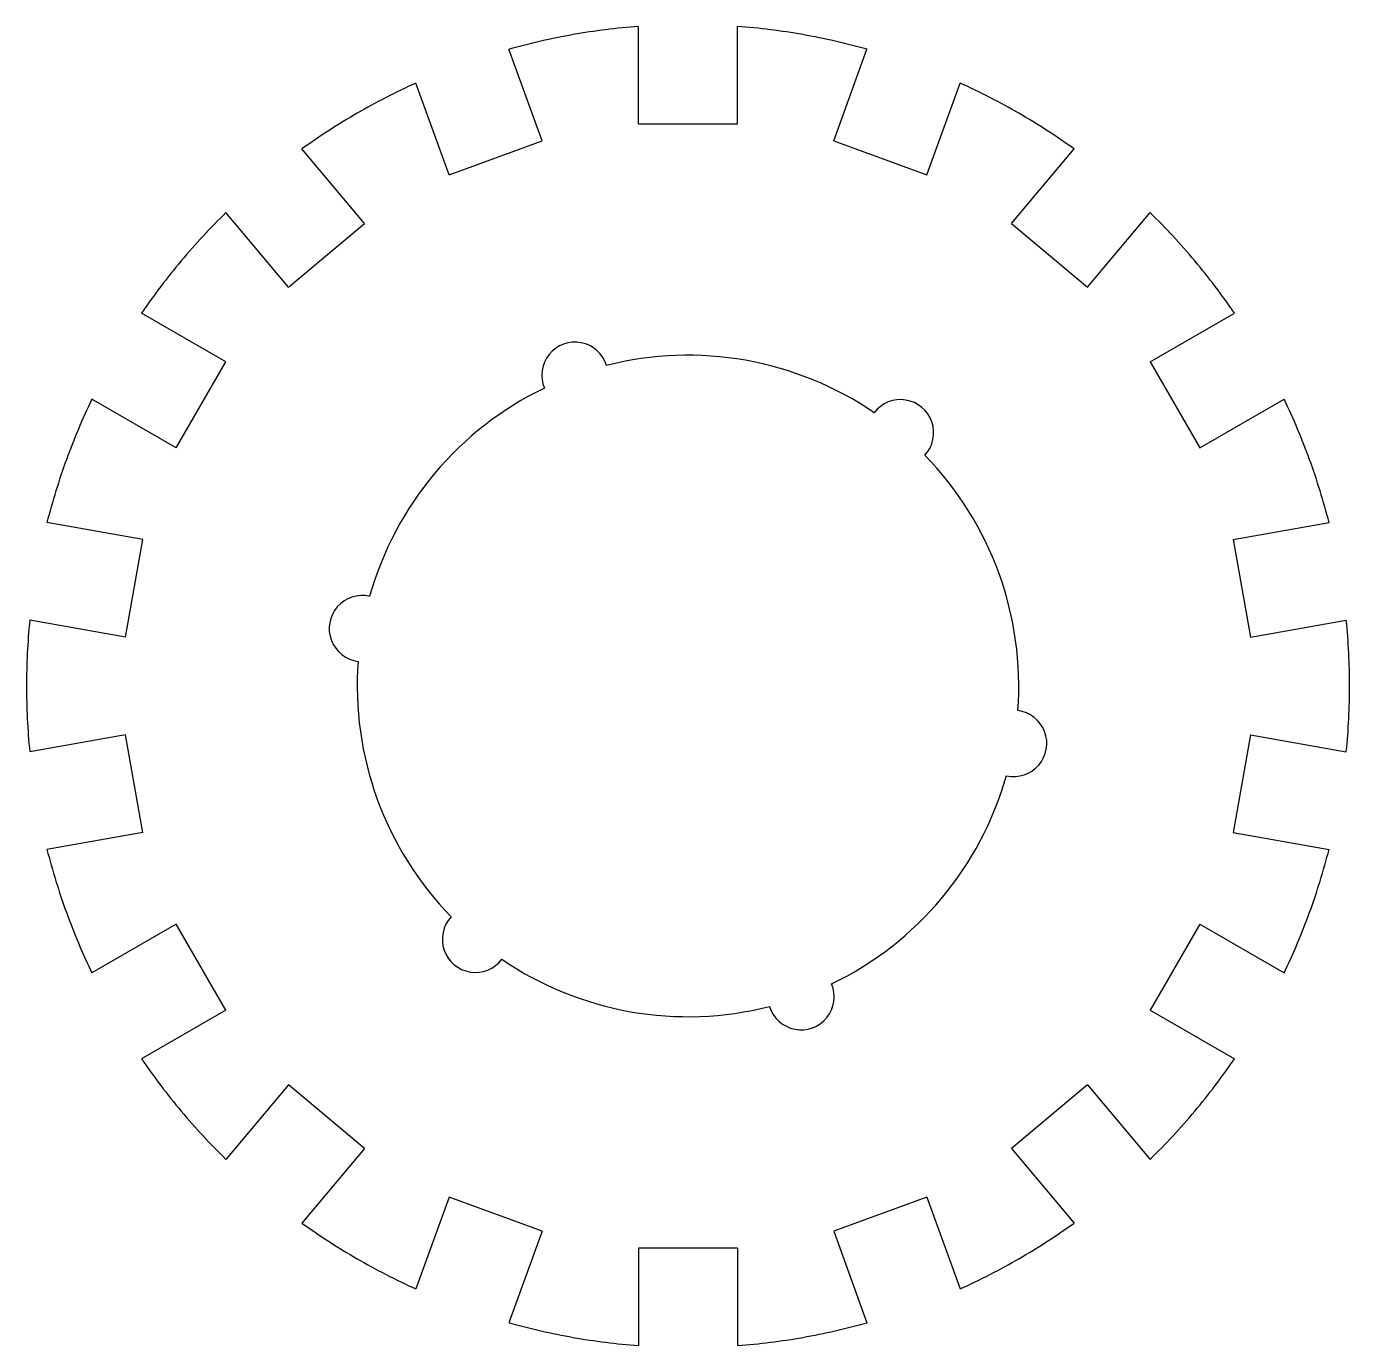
# Model space of a CAD drawing. Header units: millimetres. Extents: x 485 to 885, y 4 to 402.
import ezdxf

# ---------------------------------------------------------------- set-up
doc = ezdxf.new("R2010")
doc.units = ezdxf.units.MM
doc.header["$LTSCALE"] = 48
doc.header["$MEASUREMENT"] = 0
doc.layers.add('A-Walls', color=7, linetype='Continuous')

msp = doc.modelspace()

# ---------------------------------------------------------------- linework, layer by layer
at = {"layer": 'A-Walls'}
for p, q in [((669.77, 372.95), (669.77, 402.38)), ((699.77, 372.95), (699.77, 402.38)), ((640.72, 367.82), (630.65, 395.49)), ((728.82, 367.82), (738.88, 395.49)), ((612.53, 357.56), (602.46, 385.23)), ((757.01, 357.56), (767.07, 385.23)), ((669.77, 372.95), (699.77, 372.95)), ((586.98, 342.82), (568.06, 365.37)), ((612.53, 357.56), (640.72, 367.82)), ((728.82, 367.82), (757.01, 357.56)), ((782.55, 342.82), (801.47, 365.37)), ((564, 323.53), (545.08, 346.08)), ((805.53, 323.53), (824.45, 346.08)), ((564, 323.53), (586.98, 342.82)), ((782.55, 342.82), (805.53, 323.53)), ((545.04, 300.94), (519.55, 315.66)), ((824.49, 300.94), (849.98, 315.66)), ((530.04, 274.96), (545.04, 300.94)), ((824.49, 300.94), (839.49, 274.96)), ((530.04, 274.96), (504.55, 289.67)), ((839.49, 274.96), (864.98, 289.67)), ((519.95, 247.24), (490.97, 252.35)), ((849.58, 247.24), (878.57, 252.35)), ((514.75, 217.69), (519.95, 247.24)), ((849.58, 247.24), (854.79, 217.69)), ((514.75, 217.69), (485.76, 222.81)), ((854.79, 217.69), (883.78, 222.81)), ((514.75, 188.2), (485.76, 183.09)), ((519.95, 158.65), (514.75, 188.2)), ((854.79, 188.2), (849.58, 158.65)), ((854.79, 188.2), (883.78, 183.09)), ((519.95, 158.65), (490.97, 153.54)), ((849.58, 158.65), (878.57, 153.54)), ((530.04, 130.94), (504.55, 116.22)), ((545.04, 104.96), (530.04, 130.94)), ((839.49, 130.94), (824.49, 104.96)), ((839.49, 130.94), (864.98, 116.22)), ((545.04, 104.96), (519.55, 90.24)), ((824.49, 104.96), (849.98, 90.24)), ((564, 82.36), (545.08, 59.81)), ((586.98, 63.08), (564, 82.36)), ((805.53, 82.36), (782.55, 63.08)), ((805.53, 82.36), (824.45, 59.81)), ((586.98, 63.08), (568.06, 40.53)), ((782.55, 63.08), (801.47, 40.53)), ((612.53, 48.33), (602.46, 20.67)), ((640.72, 38.07), (612.53, 48.33)), ((757.01, 48.33), (728.82, 38.07)), ((757.01, 48.33), (767.07, 20.67)), ((640.72, 38.07), (630.65, 10.41)), ((728.82, 38.07), (738.88, 10.41)), ((669.77, 32.95), (669.77, 3.51)), ((699.77, 32.95), (669.77, 32.95)), ((699.77, 32.95), (699.77, 3.51))]:
    msp.add_line(p, q, dxfattribs=at)
for centre, radius, start, end in [((684.77, 202.95), 200, 94.3012, 100), ((684.77, 202.95), 200, 80, 85.6988), ((684.77, 202.95), 200, 100, 105.6988), ((684.77, 202.95), 200, 74.3012, 80), ((684.77, 202.95), 200, 114.3012, 120), ((684.77, 202.95), 200, 60, 65.6988), ((684.77, 202.95), 200, 120, 125.6988), ((684.77, 202.95), 200, 54.3012, 60), ((684.77, 202.95), 200, 134.3012, 140), ((684.77, 202.95), 200, 40, 45.6988), ((684.77, 202.95), 200, 140, 145.6988), ((684.77, 202.95), 200, 34.3012, 40), ((650.57, 296.92, 100), 10, 17.134, 202.866), ((684.77, 202.95, 100), 100, 55.732, 104.268), ((684.77, 202.95, 100), 100, 115.732, 164.268), ((684.77, 202.95), 200, 154.3012, 160), ((749.05, 279.55, 100), 10, 317.134, 142.866), ((684.77, 202.95), 200, 20, 25.6988), ((684.77, 202.95, 100), 100, 355.732, 44.268), ((684.77, 202.95), 200, 160, 165.6988), ((684.77, 202.95), 200, 14.3012, 20), ((586.29, 220.31, 100), 10, 77.134, 262.866), ((684.77, 202.95), 200, 174.3012, 180), ((684.77, 202.95), 200, 0, 5.6988), ((684.77, 202.95, 100), 100, 175.732, 224.268), ((684.77, 202.95), 200, 180, 185.6988), ((684.77, 202.95), 200, 354.3012, 360), ((783.25, 185.58, 100), 10, 257.134, 82.866), ((684.77, 202.95, 100), 100, 295.732, 344.268), ((684.77, 202.95), 200, 194.3012, 200), ((684.77, 202.95), 200, 340, 345.6988), ((684.77, 202.95), 200, 200, 205.6988), ((620.49, 126.34, 100), 10, 137.134, 322.866), ((684.77, 202.95), 200, 334.3012, 340), ((684.77, 202.95, 100), 100, 235.732, 284.268), ((718.97, 108.98, 100), 10, 197.134, 22.866), ((684.77, 202.95), 200, 214.3012, 220), ((684.77, 202.95), 200, 320, 325.6988), ((684.77, 202.95), 200, 220, 225.6988), ((684.77, 202.95), 200, 314.3012, 320), ((684.77, 202.95), 200, 234.3012, 240), ((684.77, 202.95), 200, 300, 305.6988), ((684.77, 202.95), 200, 240, 245.6988), ((684.77, 202.95), 200, 294.3012, 300), ((684.77, 202.95), 200, 254.3012, 260), ((684.77, 202.95), 200, 280, 285.6988), ((684.77, 202.95), 200, 260, 265.6988), ((684.77, 202.95), 200, 274.3012, 280)]:
    msp.add_arc(centre, radius, start, end, dxfattribs=at)

doc.saveas('drawing.dxf')
